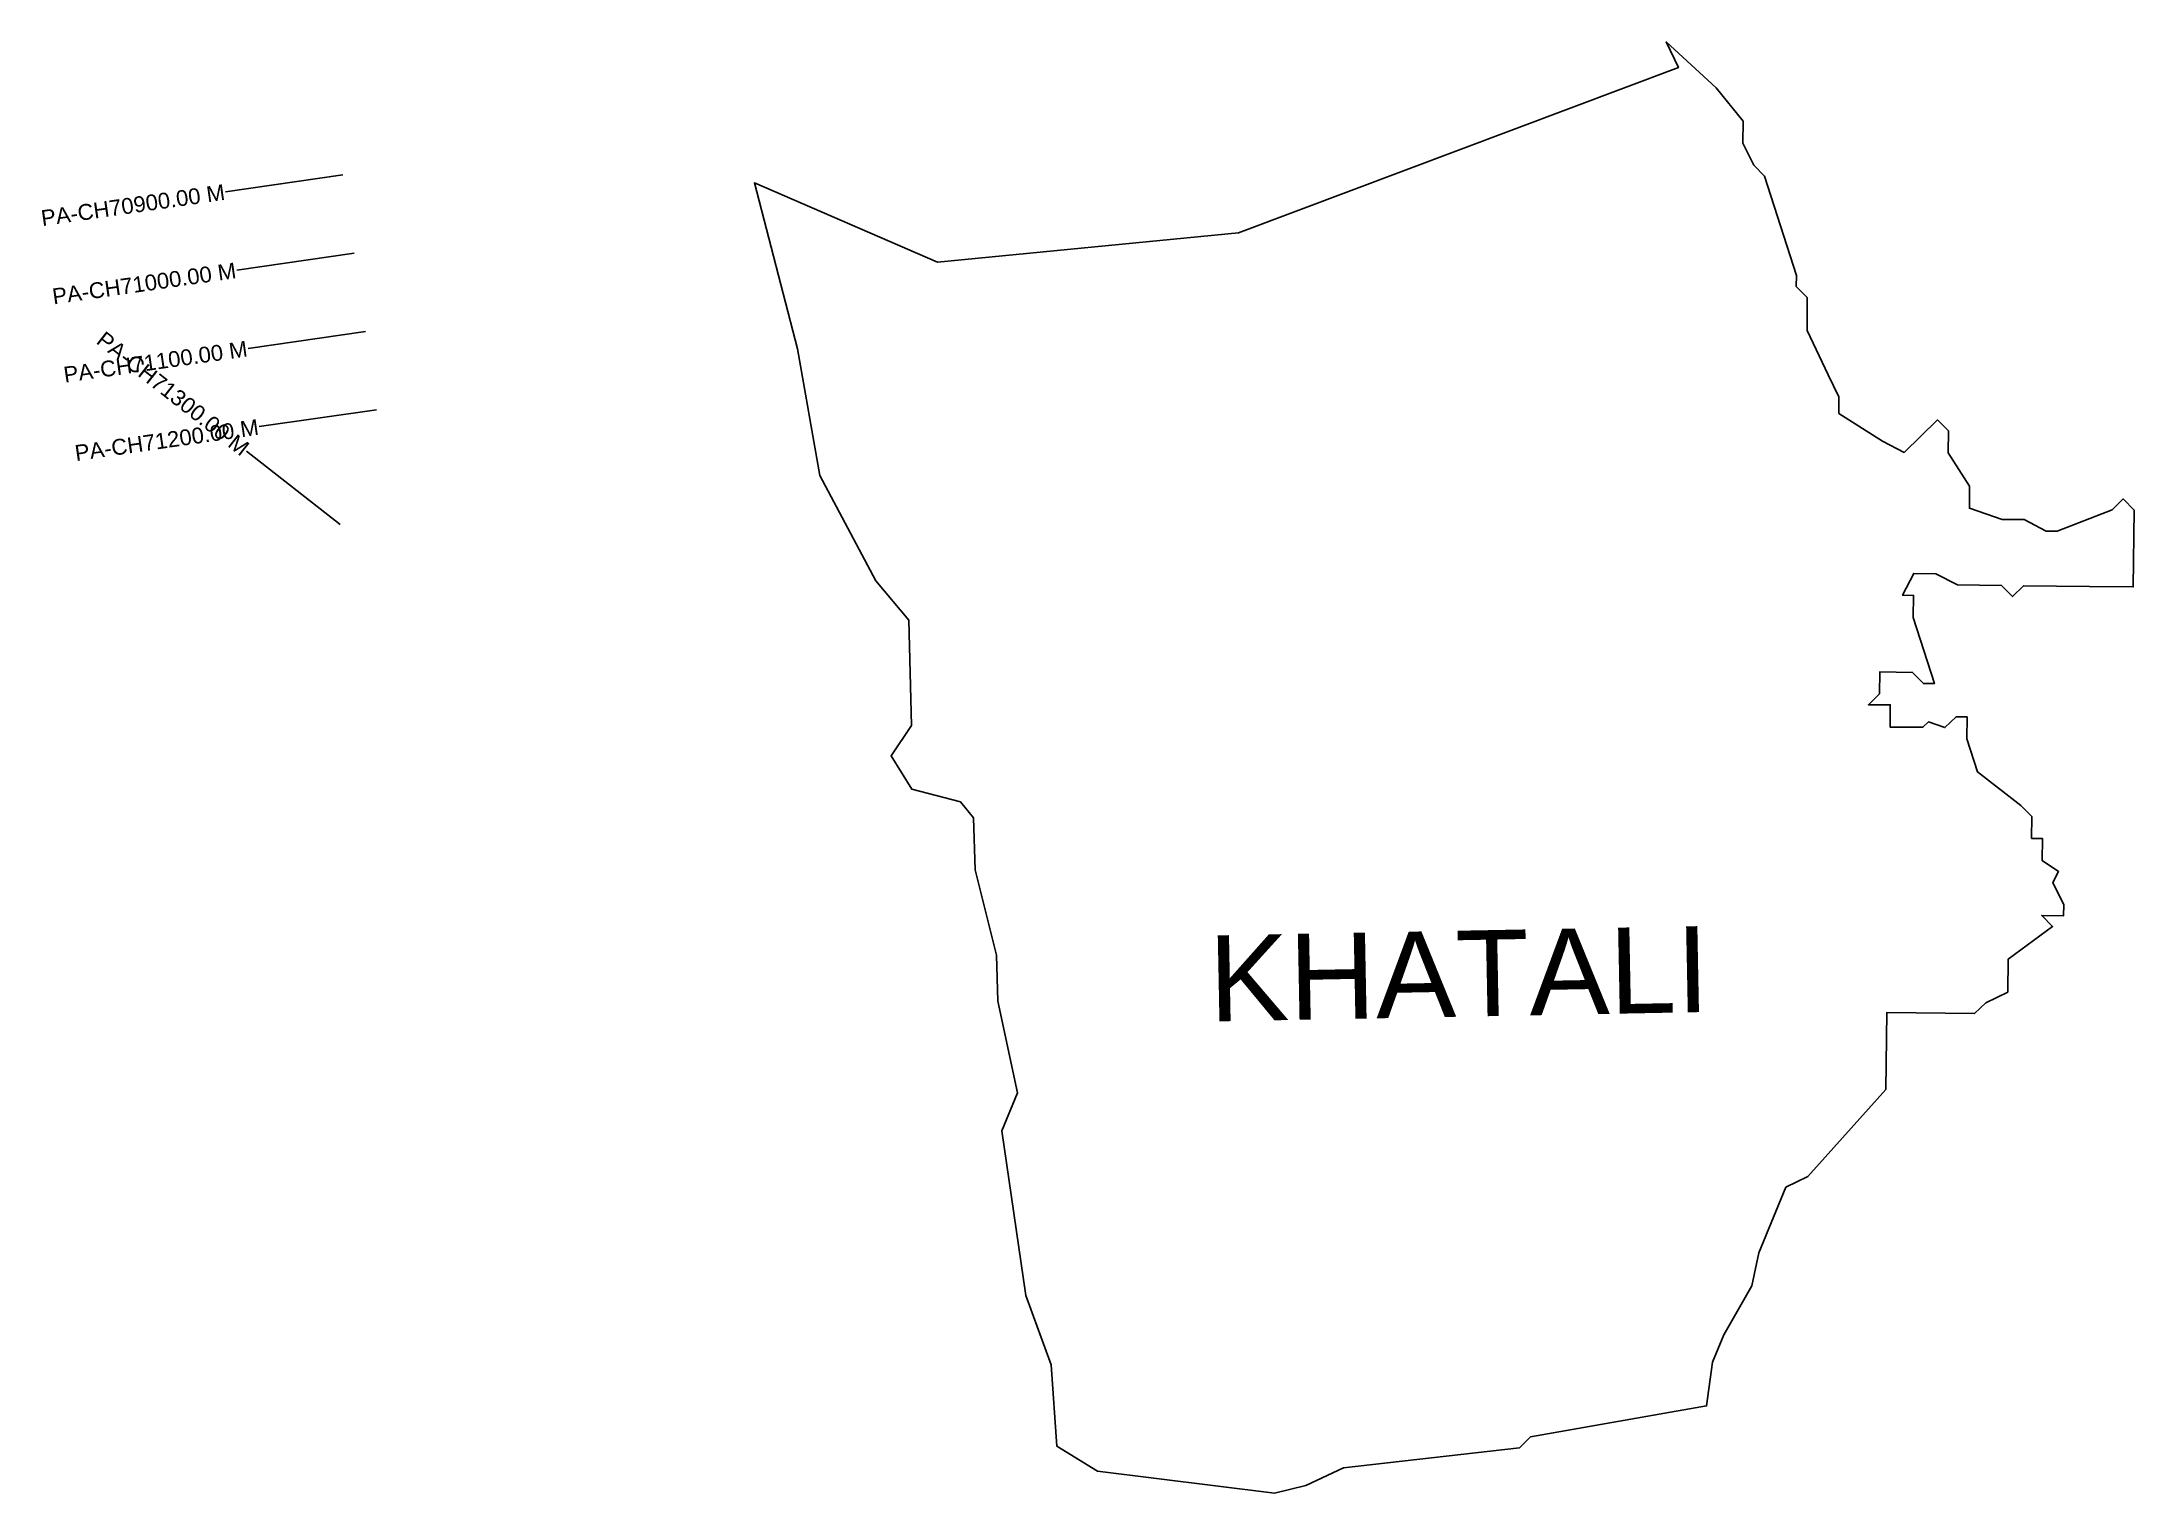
# Model space of a CAD drawing. Header units: feet. Extents: x 261685 to 264331, y 2166896 to 2168732.
import ezdxf
from ezdxf.enums import TextEntityAlignment as Align

# ---------------------------------------------------------------- set-up
doc = ezdxf.new("R2010")
doc.units = ezdxf.units.FT
doc.header["$MEASUREMENT"] = 0
for name, color, linetype in [('CS', 134, 'Continuous'), ('CSMark', 6, 'Continuous'), ('VILLAGE BOUNDRY', 3, 'Continuous'), ('VILLAGE NAME', 250, 'Continuous')]:
    doc.layers.add(name, color=color, linetype=linetype)
doc.styles.add('DynamicDimensions', font='arial.ttf')

msp = doc.modelspace()

# ---------------------------------------------------------------- linework, layer by layer
at = {"color": 6}
msp.add_lwpolyline([(263802.5, 2168673.3), (263836.6, 2168631.4)], dxfattribs=at)
at = {"layer": 'CS'}
for p, q in [((262065.3, 2168563.3), (261916.9, 2168541.9)), ((262065.3, 2168563.3), (261916.9, 2168541.9)), ((262079.6, 2168464.3), (261931.1, 2168442.9)), ((262079.6, 2168464.3), (261931.1, 2168442.9)), ((262093.9, 2168365.3), (261945.4, 2168343.9)), ((262093.9, 2168365.3), (261945.4, 2168343.9)), ((262108.1, 2168266.4), (261959.6, 2168245)), ((262108.1, 2168266.4), (261959.6, 2168245)), ((262108.1, 2168266.4), (261959.6, 2168245)), ((262108.1, 2168266.4), (261959.6, 2168245)), ((262061.8, 2168121.4), (261943.7, 2168213.9)), ((262061.8, 2168121.4), (261943.7, 2168213.9)), ((262061.8, 2168121.4), (261943.7, 2168213.9))]:
    msp.add_line(p, q, dxfattribs=at)
at = {"layer": 'VILLAGE BOUNDRY', "color": 6}
msp.add_lwpolyline([(263802.5, 2168673.3), (263739.2, 2168731.5), (263754.5, 2168699), (263754.5, 2168699), (263754.5, 2168699), (263754.5, 2168699), (263754.5, 2168699), (263198, 2168490), (263198, 2168490), (263198, 2168490), (263198, 2168490), (263198, 2168490), (262817.5, 2168452.8), (262586, 2168553.1), (262640.3, 2168343.4), (262668.7, 2168183.2), (262668.7, 2168183.2), (262668.7, 2168183.2), (262668.7, 2168183.2), (262739.6, 2168050.2), (262739.6, 2168050.2), (262739.6, 2168050.2), (262739.6, 2168050.2), (262739.6, 2168050.2), (262781, 2168000.2), (262784.6, 2167867.1), (262758.7, 2167828.9), (262758.7, 2167828.9), (262784.9, 2167786.7), (262846.5, 2167770.6), (262846.5, 2167770.6), (262863, 2167750.2), (262865.3, 2167684.4), (262892.1, 2167576.5), (262893.7, 2167518.6), (262893.7, 2167518.6), (262893.7, 2167518.6), (262918.8, 2167402.6), (262898.8, 2167354.5), (262898.8, 2167354.5), (262929.3, 2167146.3), (262929.3, 2167146.3), (262929.3, 2167146.3), (262961.2, 2167058.9), (262961.2, 2167058.9), (262968.6, 2166955.8), (263019.8, 2166924.1), (263243.9, 2166896.5), (263243.9, 2166896.5), (263243.9, 2166896.5), (263283.2, 2166906.1), (263330.8, 2166928.6), (263442.1, 2166941.2), (263553.4, 2166953.8), (263567.4, 2166967.6), (263790.1, 2167006.7), (263797.7, 2167062.2), (263812, 2167096.7), (263847.4, 2167158.8), (263856.1, 2167200.3), (263890.5, 2167283.3), (263918.4, 2167296.9), (264017, 2167406.9), (264018.1, 2167504.1), (264129.2, 2167502.8), (264143.2, 2167516.6), (264171.2, 2167530.1), (264171.7, 2167571.8), (264227.7, 2167612.8), (264214, 2167626.9), (264241.7, 2167626.5), (264241.9, 2167640.5), (264228.3, 2167668.4), (264235.3, 2167682.3), (264214.7, 2167696.3), (264215.1, 2167724.1), (264201.2, 2167724.3), (264201.5, 2167752.1), (264187.8, 2167766.1), (264132.7, 2167808.4), (264119.3, 2167850.2), (264119.6, 2167878), (264105.7, 2167878.2), (264091.7, 2167864.4), (264070.9, 2167871.6), (264063.9, 2167864.8), (264022.2, 2167865.2), (264022.5, 2167893.3), (263994.8, 2167893.3), (264008.8, 2167907.1), (264009.1, 2167934.8), (264050.8, 2167934.3), (264064.5, 2167920.1), (264078.4, 2167920.1), (264051.6, 2168003.8), (264051.9, 2168031.6), (264038, 2168031.7), (264052.3, 2168059.4), (264080, 2168059), (264107.6, 2168044.8), (264163.2, 2168044.2), (264176.9, 2168030.1), (264191, 2168043.9), (264274.3, 2168042.9), (264329.9, 2168042.3), (264331, 2168139.5), (264317.2, 2168153.5), (264303.2, 2168139.8), (264233.4, 2168112.8), (264219.5, 2168113), (264191.9, 2168127.5), (264164.1, 2168127.5), (264122.6, 2168141.9), (264122.9, 2168169.7), (264095.7, 2168211.7), (264096, 2168239.5), (264082.2, 2168253.5), (264040.1, 2168212.3), (264012.5, 2168226.5), (263957.5, 2168261.8), (263957.6, 2168282.7), (263944, 2168310.6), (263917.3, 2168366.5), (263917.3, 2168408.2), (263903.6, 2168422.2), (263903.8, 2168436.1), (263863.5, 2168561.6), (263849.8, 2168575.6), (263836.2, 2168603.6), (263836.6, 2168631.4)], dxfattribs=at)

# ---------------------------------------------------------------- texts
at = {"layer": 'CSMark', "style": 'DynamicDimensions'}
for s, rotation, p in [('PA-CH70900.00 M', 8.1953, (261915.9, 2168541.8)), ('PA-CH71000.00 M', 8.1953, (261930.1, 2168442.8)), ('PA-CH71100.00 M', 8.1953, (261944.4, 2168343.8)), ('PA-CH71300.00 M', 321.9381, (261942.9, 2168214.5)), ('PA-CH71200.00 M', 8.1953, (261958.6, 2168244.8))]:
    msp.add_text(s, height=20, rotation=rotation, dxfattribs=at).set_placement(p, align=Align.MIDDLE_RIGHT)
at = {"layer": 'VILLAGE NAME', "insert": (263159.5, 2167601.5), "char_height": 108.748, "attachment_point": 1, "rotation": 1.1028}
msp.add_mtext_dynamic_manual_height_columns('{\\fArial|b0|i0|c0|p34;KHATALI}', width=726.929, gutter_width=543.7, heights=[0], dxfattribs=at)
msp.add_mtext_dynamic_manual_height_columns('{\\fArial|b0|i0|c0|p34;KHATALI}', width=726.929, gutter_width=543.7, heights=[0], dxfattribs=at)

doc.saveas('drawing.dxf')
